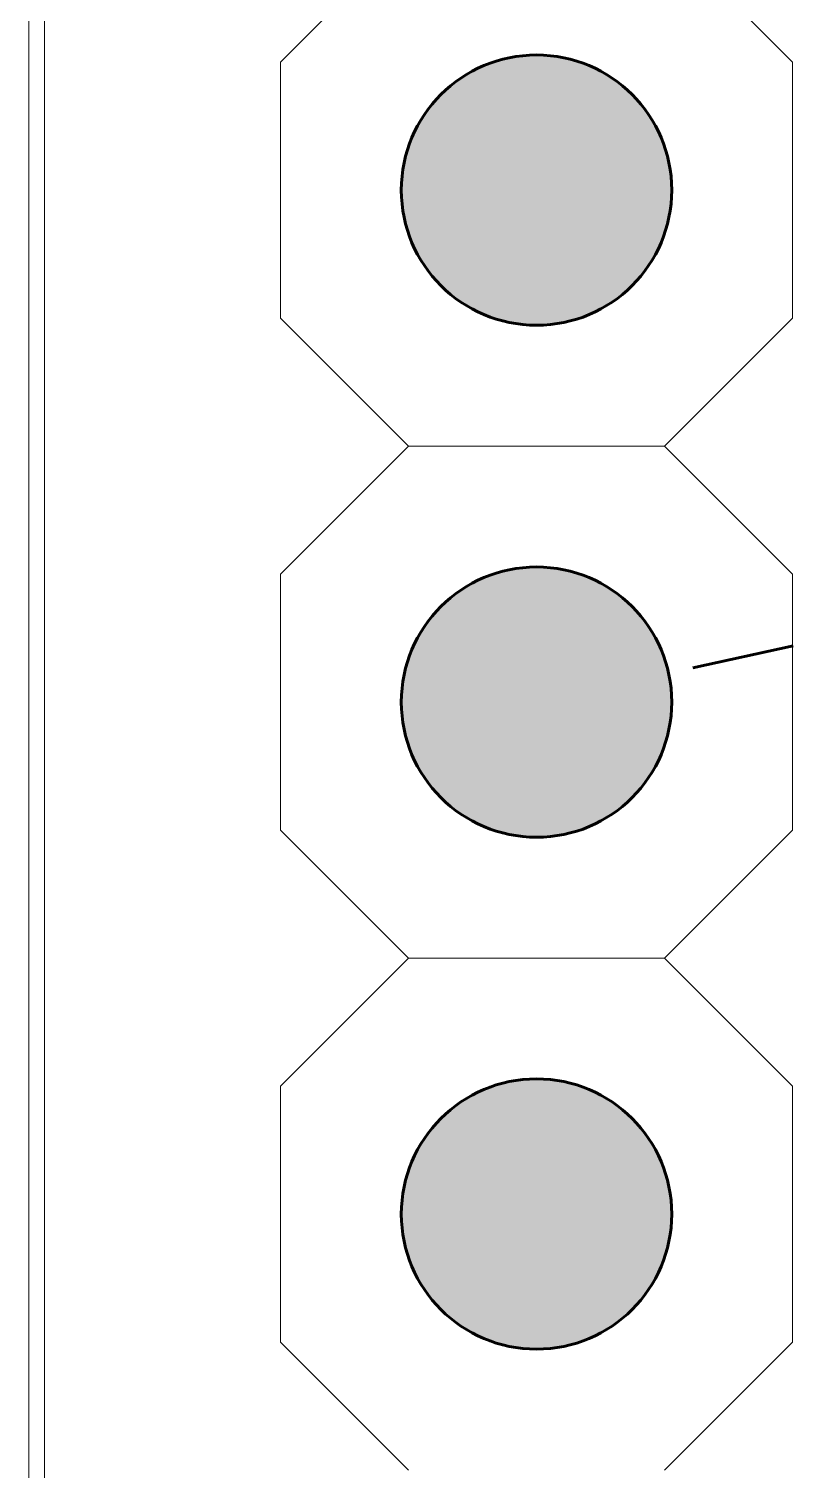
# Model space of a CAD drawing. Header units: inches. Extents: x 3.6 to 56.9, y 3.5 to 76.6.
# Drawn here: x 3.64 to 7.43, y 32.14 to 39.29 of the extents above; entities that cross this region are included whole.
import ezdxf

# ---------------------------------------------------------------- set-up
doc = ezdxf.new("R2010")
doc.units = ezdxf.units.IN
doc.header["$MEASUREMENT"] = 0
for name, color, linetype in [('board', 7, 'Continuous'), ('copper', 7, 'Continuous'), ('mask', 7, 'Continuous'), ('silk', 7, 'Continuous')]:
    doc.layers.add(name, color=color, linetype=linetype)

msp = doc.modelspace()

# ---------------------------------------------------------------- hatches: boundary and pattern name
at = {"layer": 'mask', "true_color": 0xffffff}
h = msp.add_hatch(color=7, dxfattribs=at)
edge = h.paths.add_edge_path()
edge.add_spline(control_points=[(6.1536, 37.8198), (5.7834, 37.8198), (5.4833, 38.1198), (5.4833, 38.49), (5.4833, 38.8602), (5.7834, 39.1603), (6.1536, 39.1603), (6.5238, 39.1603), (6.8239, 38.8602), (6.8239, 38.49), (6.8239, 38.1198), (6.5238, 37.8198), (6.1536, 37.8198)], knot_values=[0, 0, 0, 0, 1, 1, 1, 2, 2, 2, 3, 3, 3, 4, 4, 4, 4], degree=3, periodic=1)
h = msp.add_hatch(color=7, dxfattribs=at)
edge = h.paths.add_edge_path()
edge.add_spline(control_points=[(6.1536, 35.28), (5.7834, 35.28), (5.4833, 35.5801), (5.4833, 35.9502), (5.4833, 36.3204), (5.7834, 36.6205), (6.1536, 36.6205), (6.5238, 36.6205), (6.8239, 36.3204), (6.8239, 35.9502), (6.8239, 35.5801), (6.5238, 35.28), (6.1536, 35.28)], knot_values=[0, 0, 0, 0, 1, 1, 1, 2, 2, 2, 3, 3, 3, 4, 4, 4, 4], degree=3, periodic=1)
h = msp.add_hatch(color=7, dxfattribs=at)
edge = h.paths.add_edge_path()
edge.add_spline(control_points=[(6.1536, 32.7404), (5.7834, 32.7404), (5.4833, 33.0405), (5.4833, 33.4107), (5.4833, 33.7808), (5.7834, 34.0809), (6.1536, 34.0809), (6.5238, 34.0809), (6.8239, 33.7808), (6.8239, 33.4107), (6.8239, 33.0405), (6.5238, 32.7404), (6.1536, 32.7404)], knot_values=[0, 0, 0, 0, 1, 1, 1, 2, 2, 2, 3, 3, 3, 4, 4, 4, 4], degree=3, periodic=1)

# ---------------------------------------------------------------- linework, layer by layer
at = {"layer": 'board', "color": 7, "lineweight": 20, "true_color": 0xffffff}
msp.add_lwpolyline([(3.6364, 60.5691), (56.8332, 60.5691), (56.8332, 3.7723), (3.6364, 3.7723), (3.6364, 60.5691)], dxfattribs=at)
msp.add_open_spline([(56.8521, 12.1646), (56.8521, 12.1646), (55.3337, 10.6434), (55.3337, 10.6434), (55.3337, 10.6434), (43.9474, 10.6434), (43.9474, 10.6434), (43.9474, 10.6434), (41.4173, 8.1094), (41.4173, 8.1094), (41.4173, 8.1094), (8.7761, 8.1094), (8.7761, 8.1094), (8.7761, 8.1094), (6.246, 10.6434), (6.246, 10.6434), (6.246, 10.6434), (4.7111, 10.6434), (4.7111, 10.6434), (4.2186, 10.5873), (3.7727, 10.9401), (3.7148, 11.4312), (3.7074, 11.4979), (3.7074, 11.5709), (3.7148, 11.6404), (3.7148, 11.6404), (3.7148, 75.5088), (3.7148, 75.5088), (3.6569, 76.0016), (4.0097, 76.4482), (4.5011, 76.5061), (4.5706, 76.5142), (4.6408, 76.5142), (4.7114, 76.5061), (4.7114, 76.5061), (55.8558, 76.5061), (55.8558, 76.5061), (56.3487, 76.5636), (56.7949, 76.2104), (56.8521, 75.7176), (56.8602, 75.6481), (56.8602, 75.5779), (56.8521, 75.5088), (56.8521, 75.5088), (56.8521, 12.1646), (56.8521, 12.1646)], degree=3, knots=[0, 0, 0, 0, 1, 1, 1, 2, 2, 2, 3, 3, 3, 4, 4, 4, 5, 5, 5, 6, 6, 6, 7, 7, 7, 8, 8, 8, 9, 9, 9, 10, 10, 10, 11, 11, 11, 12, 12, 12, 13, 13, 13, 14, 14, 14, 15, 15, 15, 15], dxfattribs=at)
at = {"layer": 'copper', "color": 7, "lineweight": 60, "true_color": 0xffffff}
msp.add_lwpolyline([(6.929, 36.1199), (7.426, 36.2287)], dxfattribs=at)
at = {"layer": 'copper', "color": 7, "lineweight": 30, "true_color": 0xffffff}
for points in [[(6.1536, 37.8198), (5.7834, 37.8198), (5.4833, 38.1199), (5.4833, 38.49), (5.4833, 38.8602), (5.7834, 39.1603), (6.1536, 39.1603), (6.5238, 39.1603), (6.8239, 38.8602), (6.8239, 38.49), (6.8239, 38.1199), (6.5238, 37.8198), (6.1536, 37.8198)], [(6.1536, 35.28), (5.7834, 35.28), (5.4833, 35.5801), (5.4833, 35.9503), (5.4833, 36.3204), (5.7834, 36.6205), (6.1536, 36.6205), (6.5238, 36.6205), (6.8239, 36.3204), (6.8239, 35.9503), (6.8239, 35.5801), (6.5238, 35.28), (6.1536, 35.28)], [(6.1536, 32.7404), (5.7834, 32.7404), (5.4833, 33.0405), (5.4833, 33.4107), (5.4833, 33.7809), (5.7834, 34.081), (6.1536, 34.081), (6.5238, 34.081), (6.8239, 33.7809), (6.8239, 33.4107), (6.8239, 33.0405), (6.5238, 32.7404), (6.1536, 32.7404)]]:
    msp.add_open_spline(points, degree=3, knots=[0, 0, 0, 0, 1, 1, 1, 2, 2, 2, 3, 3, 3, 4, 4, 4, 4], dxfattribs=at)
at = {"layer": 'mask', "lineweight": 0}
for points in [[(6.1536, 37.8198), (5.7834, 37.8198), (5.4833, 38.1198), (5.4833, 38.49), (5.4833, 38.8602), (5.7834, 39.1603), (6.1536, 39.1603), (6.5238, 39.1603), (6.8239, 38.8602), (6.8239, 38.49), (6.8239, 38.1198), (6.5238, 37.8198), (6.1536, 37.8198)], [(6.1536, 35.28), (5.7834, 35.28), (5.4833, 35.5801), (5.4833, 35.9502), (5.4833, 36.3204), (5.7834, 36.6205), (6.1536, 36.6205), (6.5238, 36.6205), (6.8239, 36.3204), (6.8239, 35.9502), (6.8239, 35.5801), (6.5238, 35.28), (6.1536, 35.28)], [(6.1536, 32.7404), (5.7834, 32.7404), (5.4833, 33.0405), (5.4833, 33.4107), (5.4833, 33.7808), (5.7834, 34.0809), (6.1536, 34.0809), (6.5238, 34.0809), (6.8239, 33.7808), (6.8239, 33.4107), (6.8239, 33.0405), (6.5238, 32.7404), (6.1536, 32.7404)]]:
    msp.add_open_spline(points, degree=3, knots=[0, 0, 0, 0, 1, 1, 1, 2, 2, 2, 3, 3, 3, 4, 4, 4, 4], dxfattribs=at)
at = {"layer": 'mask', "color": 7, "lineweight": 60, "true_color": 0xffffff}
for points in [[(6.1536, 37.8198), (5.7834, 37.8198), (5.4833, 38.1199), (5.4833, 38.49), (5.4833, 38.8602), (5.7834, 39.1603), (6.1536, 39.1603), (6.5238, 39.1603), (6.8239, 38.8602), (6.8239, 38.49), (6.8239, 38.1199), (6.5238, 37.8198), (6.1536, 37.8198)], [(6.1536, 35.28), (5.7834, 35.28), (5.4833, 35.5801), (5.4833, 35.9503), (5.4833, 36.3204), (5.7834, 36.6205), (6.1536, 36.6205), (6.5238, 36.6205), (6.8239, 36.3204), (6.8239, 35.9503), (6.8239, 35.5801), (6.5238, 35.28), (6.1536, 35.28)], [(6.1536, 32.7404), (5.7834, 32.7404), (5.4833, 33.0405), (5.4833, 33.4107), (5.4833, 33.7809), (5.7834, 34.081), (6.1536, 34.081), (6.5238, 34.081), (6.8239, 33.7809), (6.8239, 33.4107), (6.8239, 33.0405), (6.5238, 32.7404), (6.1536, 32.7404)]]:
    msp.add_open_spline(points, degree=3, knots=[0, 0, 0, 0, 1, 1, 1, 2, 2, 2, 3, 3, 3, 4, 4, 4, 4], dxfattribs=at)
at = {"layer": 'silk', "color": 7, "lineweight": 20, "true_color": 0xffffff}
msp.add_lwpolyline([(3.6364, 60.5691), (56.8332, 60.5691), (56.8332, 3.7723), (3.6364, 3.7723), (3.6364, 60.5691)], dxfattribs=at)
at = {"layer": 'silk', "color": 7, "lineweight": 15, "true_color": 0xffffff}
for points in [[(4.8836, 39.1253), (5.519, 39.76)], [(6.7886, 39.76), (7.4236, 39.1253)], [(4.8836, 37.855), (4.8836, 39.1253)], [(7.4236, 39.1253), (7.4236, 37.855)], [(5.519, 37.2203), (4.8836, 37.855)], [(7.4236, 37.855), (6.7886, 37.2203)], [(4.8836, 36.585), (5.519, 37.2203)], [(6.7886, 37.2203), (5.519, 37.2203)], [(6.7886, 37.2203), (7.4236, 36.585)], [(4.8836, 35.315), (4.8836, 36.585)], [(7.4236, 36.585), (7.4236, 35.315)], [(5.519, 34.68), (4.8836, 35.315)], [(7.4236, 35.315), (6.7886, 34.68)], [(5.519, 34.68), (4.8836, 34.0452)], [(6.7886, 34.68), (5.519, 34.68)], [(7.4236, 34.0452), (6.7886, 34.68)], [(4.8836, 32.7752), (4.8836, 34.0452)], [(7.4236, 34.0452), (7.4236, 32.7752)], [(5.519, 32.14), (4.8836, 32.7752)], [(7.4236, 32.7752), (6.7886, 32.14)]]:
    msp.add_lwpolyline(points, dxfattribs=at)
at = {"layer": 'silk', "lineweight": 0}
for points in [[(6.1536, 37.8198), (5.7834, 37.8198), (5.4833, 38.1198), (5.4833, 38.49), (5.4833, 38.8602), (5.7834, 39.1603), (6.1536, 39.1603), (6.5238, 39.1603), (6.8239, 38.8602), (6.8239, 38.49), (6.8239, 38.1198), (6.5238, 37.8198), (6.1536, 37.8198)], [(6.1536, 35.28), (5.7834, 35.28), (5.4833, 35.5801), (5.4833, 35.9502), (5.4833, 36.3204), (5.7834, 36.6205), (6.1536, 36.6205), (6.5238, 36.6205), (6.8239, 36.3204), (6.8239, 35.9502), (6.8239, 35.5801), (6.5238, 35.28), (6.1536, 35.28)], [(6.1536, 32.7404), (5.7834, 32.7404), (5.4833, 33.0405), (5.4833, 33.4107), (5.4833, 33.7808), (5.7834, 34.0809), (6.1536, 34.0809), (6.5238, 34.0809), (6.8239, 33.7808), (6.8239, 33.4107), (6.8239, 33.0405), (6.5238, 32.7404), (6.1536, 32.7404)]]:
    msp.add_open_spline(points, degree=3, knots=[0, 0, 0, 0, 1, 1, 1, 2, 2, 2, 3, 3, 3, 4, 4, 4, 4], dxfattribs=at)
at = {"layer": 'silk', "color": 18, "lineweight": 60, "true_color": 0x000000}
for points in [[(6.1536, 37.8198), (5.7834, 37.8198), (5.4833, 38.1199), (5.4833, 38.49), (5.4833, 38.8602), (5.7834, 39.1603), (6.1536, 39.1603), (6.5238, 39.1603), (6.8239, 38.8602), (6.8239, 38.49), (6.8239, 38.1199), (6.5238, 37.8198), (6.1536, 37.8198)], [(6.1536, 35.28), (5.7834, 35.28), (5.4833, 35.5801), (5.4833, 35.9503), (5.4833, 36.3204), (5.7834, 36.6205), (6.1536, 36.6205), (6.5238, 36.6205), (6.8239, 36.3204), (6.8239, 35.9503), (6.8239, 35.5801), (6.5238, 35.28), (6.1536, 35.28)], [(6.1536, 32.7404), (5.7834, 32.7404), (5.4833, 33.0405), (5.4833, 33.4107), (5.4833, 33.7809), (5.7834, 34.081), (6.1536, 34.081), (6.5238, 34.081), (6.8239, 33.7809), (6.8239, 33.4107), (6.8239, 33.0405), (6.5238, 32.7404), (6.1536, 32.7404)]]:
    msp.add_open_spline(points, degree=3, knots=[0, 0, 0, 0, 1, 1, 1, 2, 2, 2, 3, 3, 3, 4, 4, 4, 4], dxfattribs=at)

doc.saveas('drawing.dxf')
